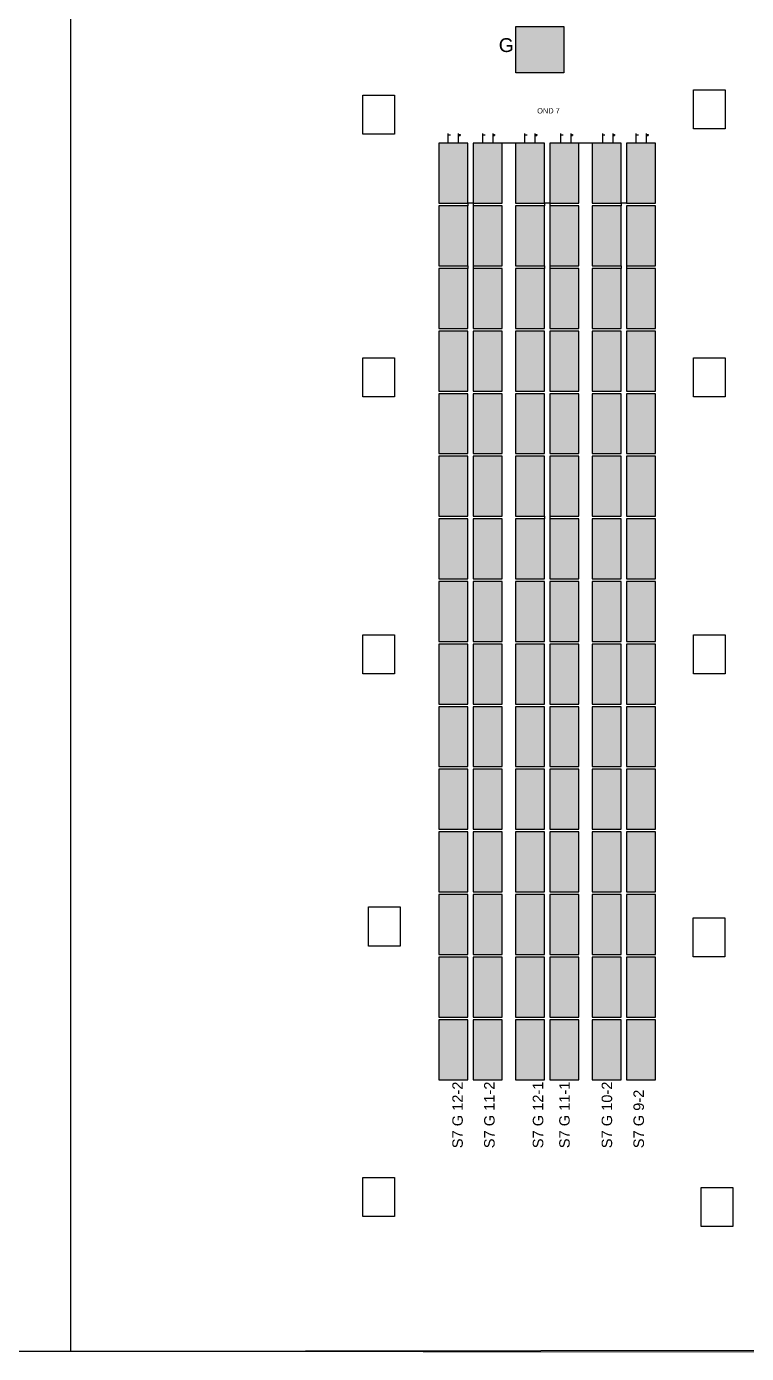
# Model space of a CAD drawing. Header units: inches. Extents: x 38 to 634, y 49 to 167.
# Drawn here: x 257.8 to 285, y 49.8 to 100 of the extents above; entities that cross this region are included whole.
import ezdxf

# ---------------------------------------------------------------- set-up
doc = ezdxf.new("R2010")
doc.units = ezdxf.units.IN
doc.header["$MEASUREMENT"] = 0
doc.styles.get("Standard").update_dxf_attribs({"font": 'arial.ttf'})

msp = doc.modelspace()

# ---------------------------------------------------------------- hatches: boundary and pattern name
h = msp.add_hatch(color=1)
h.dxf.hatch_style = 1
h.paths.add_polyline_path([(276.277, 99.995), (276.277, 98.248), (278.089, 98.248), (278.089, 99.995)])
h = msp.add_hatch()
h.set_pattern_fill('BRICK', color=2)
h.paths.add_polyline_path([(274.462, 95.576), (273.362, 95.576), (273.362, 93.306), (274.462, 93.306)])
h.paths.add_polyline_path([(274.462, 93.206), (273.362, 93.206), (273.362, 90.936), (274.462, 90.936)])
h.paths.add_polyline_path([(274.462, 90.836), (273.362, 90.836), (273.362, 88.566), (274.462, 88.566)])
h.paths.add_polyline_path([(274.462, 88.466), (273.362, 88.466), (273.362, 86.196), (274.462, 86.196)])
h.paths.add_polyline_path([(274.462, 86.096), (273.362, 86.096), (273.362, 83.826), (274.462, 83.826)])
h.paths.add_polyline_path([(274.462, 83.726), (273.362, 83.726), (273.362, 81.456), (274.462, 81.456)])
h.paths.add_polyline_path([(274.462, 81.356), (273.362, 81.356), (273.362, 79.086), (274.462, 79.086)])
h.paths.add_polyline_path([(274.462, 78.986), (273.362, 78.986), (273.362, 76.716), (274.462, 76.716)])
h.paths.add_polyline_path([(274.462, 76.616), (273.362, 76.616), (273.362, 74.346), (274.462, 74.346)])
h.paths.add_polyline_path([(274.462, 74.246), (273.362, 74.246), (273.362, 71.976), (274.462, 71.976)])
h.paths.add_polyline_path([(274.462, 71.876), (273.362, 71.876), (273.362, 69.606), (274.462, 69.606)])
h.paths.add_polyline_path([(274.462, 69.506), (273.362, 69.506), (273.362, 67.236), (274.462, 67.236)])
h.paths.add_polyline_path([(274.462, 67.136), (273.362, 67.136), (273.362, 64.866), (274.462, 64.866)])
h.paths.add_polyline_path([(274.462, 64.766), (273.362, 64.766), (273.362, 62.496), (274.462, 62.496)])
h.paths.add_polyline_path([(274.462, 62.396), (273.362, 62.396), (273.362, 60.126), (274.462, 60.126)])
h = msp.add_hatch()
h.set_pattern_fill('BRICK', color=1)
h.paths.add_polyline_path([(275.762, 95.576), (274.662, 95.576), (274.662, 93.306), (275.762, 93.306)])
h.paths.add_polyline_path([(275.762, 93.206), (274.662, 93.206), (274.662, 90.936), (275.762, 90.936)])
h.paths.add_polyline_path([(275.762, 90.836), (274.662, 90.836), (274.662, 88.566), (275.762, 88.566)])
h.paths.add_polyline_path([(275.762, 88.466), (274.662, 88.466), (274.662, 86.196), (275.762, 86.196)])
h.paths.add_polyline_path([(275.762, 86.096), (274.662, 86.096), (274.662, 83.826), (275.762, 83.826)])
h.paths.add_polyline_path([(275.762, 83.726), (274.662, 83.726), (274.662, 81.456), (275.762, 81.456)])
h.paths.add_polyline_path([(275.762, 81.356), (274.662, 81.356), (274.662, 79.086), (275.762, 79.086)])
h.paths.add_polyline_path([(275.762, 78.986), (274.662, 78.986), (274.662, 76.716), (275.762, 76.716)])
h.paths.add_polyline_path([(275.762, 76.616), (274.662, 76.616), (274.662, 74.346), (275.762, 74.346)])
h.paths.add_polyline_path([(275.762, 74.246), (274.662, 74.246), (274.662, 71.976), (275.762, 71.976)])
h.paths.add_polyline_path([(275.762, 71.876), (274.662, 71.876), (274.662, 69.606), (275.762, 69.606)])
h.paths.add_polyline_path([(275.762, 69.506), (274.662, 69.506), (274.662, 67.236), (275.762, 67.236)])
h.paths.add_polyline_path([(275.762, 67.136), (274.662, 67.136), (274.662, 64.866), (275.762, 64.866)])
h.paths.add_polyline_path([(275.762, 64.766), (274.662, 64.766), (274.662, 62.496), (275.762, 62.496)])
h.paths.add_polyline_path([(275.762, 62.396), (274.662, 62.396), (274.662, 60.126), (275.762, 60.126)])
at = {"true_color": 0x603857}
h = msp.add_hatch(dxfattribs=at)
h.set_pattern_fill('BRICK', color=219)
h.paths.add_polyline_path([(277.362, 95.576), (276.262, 95.576), (276.262, 93.306), (277.362, 93.306)])
h.paths.add_polyline_path([(277.362, 93.206), (276.262, 93.206), (276.262, 90.936), (277.362, 90.936)])
h.paths.add_polyline_path([(277.362, 90.836), (276.262, 90.836), (276.262, 88.566), (277.362, 88.566)])
h.paths.add_polyline_path([(277.362, 88.466), (276.262, 88.466), (276.262, 86.196), (277.362, 86.196)])
h.paths.add_polyline_path([(277.362, 86.096), (276.262, 86.096), (276.262, 83.826), (277.362, 83.826)])
h.paths.add_polyline_path([(277.362, 83.726), (276.262, 83.726), (276.262, 81.456), (277.362, 81.456)])
h.paths.add_polyline_path([(277.362, 81.356), (276.262, 81.356), (276.262, 79.086), (277.362, 79.086)])
h.paths.add_polyline_path([(277.362, 78.986), (276.262, 78.986), (276.262, 76.716), (277.362, 76.716)])
h.paths.add_polyline_path([(277.362, 76.616), (276.262, 76.616), (276.262, 74.346), (277.362, 74.346)])
h.paths.add_polyline_path([(277.362, 74.246), (276.262, 74.246), (276.262, 71.976), (277.362, 71.976)])
h.paths.add_polyline_path([(277.362, 71.876), (276.262, 71.876), (276.262, 69.606), (277.362, 69.606)])
h.paths.add_polyline_path([(277.362, 69.506), (276.262, 69.506), (276.262, 67.236), (277.362, 67.236)])
h.paths.add_polyline_path([(277.362, 67.136), (276.262, 67.136), (276.262, 64.866), (277.362, 64.866)])
h.paths.add_polyline_path([(277.362, 64.766), (276.262, 64.766), (276.262, 62.496), (277.362, 62.496)])
h.paths.add_polyline_path([(277.362, 62.396), (276.262, 62.396), (276.262, 60.126), (277.362, 60.126)])
at = {"true_color": 0x493140}
h = msp.add_hatch(dxfattribs=at)
h.set_pattern_fill('BRICK', color=229)
h.paths.add_polyline_path([(278.662, 95.576), (277.562, 95.576), (277.562, 93.306), (278.662, 93.306)])
h.paths.add_polyline_path([(278.662, 93.206), (277.562, 93.206), (277.562, 90.936), (278.662, 90.936)])
h.paths.add_polyline_path([(278.662, 90.836), (277.562, 90.836), (277.562, 88.566), (278.662, 88.566)])
h.paths.add_polyline_path([(278.662, 88.466), (277.562, 88.466), (277.562, 86.196), (278.662, 86.196)])
h.paths.add_polyline_path([(278.662, 86.096), (277.562, 86.096), (277.562, 83.826), (278.662, 83.826)])
h.paths.add_polyline_path([(278.662, 83.726), (277.562, 83.726), (277.562, 81.456), (278.662, 81.456)])
h.paths.add_polyline_path([(278.662, 81.356), (277.562, 81.356), (277.562, 79.086), (278.662, 79.086)])
h.paths.add_polyline_path([(278.662, 78.986), (277.562, 78.986), (277.562, 76.716), (278.662, 76.716)])
h.paths.add_polyline_path([(278.662, 76.616), (277.562, 76.616), (277.562, 74.346), (278.662, 74.346)])
h.paths.add_polyline_path([(278.662, 74.246), (277.562, 74.246), (277.562, 71.976), (278.662, 71.976)])
h.paths.add_polyline_path([(278.662, 71.876), (277.562, 71.876), (277.562, 69.606), (278.662, 69.606)])
h.paths.add_polyline_path([(278.662, 69.506), (277.562, 69.506), (277.562, 67.236), (278.662, 67.236)])
h.paths.add_polyline_path([(278.662, 67.136), (277.562, 67.136), (277.562, 64.866), (278.662, 64.866)])
h.paths.add_polyline_path([(278.662, 64.766), (277.562, 64.766), (277.562, 62.496), (278.662, 62.496)])
h.paths.add_polyline_path([(278.662, 62.396), (277.562, 62.396), (277.562, 60.126), (278.662, 60.126)])
h = msp.add_hatch()
h.set_pattern_fill('BRICK', color=3)
h.paths.add_polyline_path([(280.262, 95.576), (279.162, 95.576), (279.162, 93.306), (280.262, 93.306)])
h.paths.add_polyline_path([(280.262, 93.206), (279.162, 93.206), (279.162, 90.936), (280.262, 90.936)])
h.paths.add_polyline_path([(280.262, 90.836), (279.162, 90.836), (279.162, 88.566), (280.262, 88.566)])
h.paths.add_polyline_path([(280.262, 88.466), (279.162, 88.466), (279.162, 86.196), (280.262, 86.196)])
h.paths.add_polyline_path([(280.262, 86.096), (279.162, 86.096), (279.162, 83.826), (280.262, 83.826)])
h.paths.add_polyline_path([(280.262, 83.726), (279.162, 83.726), (279.162, 81.456), (280.262, 81.456)])
h.paths.add_polyline_path([(280.262, 81.356), (279.162, 81.356), (279.162, 79.086), (280.262, 79.086)])
h.paths.add_polyline_path([(280.262, 78.986), (279.162, 78.986), (279.162, 76.716), (280.262, 76.716)])
h.paths.add_polyline_path([(280.262, 76.616), (279.162, 76.616), (279.162, 74.346), (280.262, 74.346)])
h.paths.add_polyline_path([(280.262, 74.246), (279.162, 74.246), (279.162, 71.976), (280.262, 71.976)])
h.paths.add_polyline_path([(280.262, 71.876), (279.162, 71.876), (279.162, 69.606), (280.262, 69.606)])
h.paths.add_polyline_path([(280.262, 69.506), (279.162, 69.506), (279.162, 67.236), (280.262, 67.236)])
h.paths.add_polyline_path([(280.262, 67.136), (279.162, 67.136), (279.162, 64.866), (280.262, 64.866)])
h.paths.add_polyline_path([(280.262, 64.766), (279.162, 64.766), (279.162, 62.496), (280.262, 62.496)])
h.paths.add_polyline_path([(280.262, 62.396), (279.162, 62.396), (279.162, 60.126), (280.262, 60.126)])
at = {"true_color": 0x136734}
h = msp.add_hatch(dxfattribs=at)
h.set_pattern_fill('BRICK', color=116)
h.paths.add_polyline_path([(281.562, 95.576), (280.462, 95.576), (280.462, 93.306), (281.562, 93.306)])
h.paths.add_polyline_path([(281.562, 93.206), (280.462, 93.206), (280.462, 90.936), (281.562, 90.936)])
h.paths.add_polyline_path([(281.562, 90.836), (280.462, 90.836), (280.462, 88.566), (281.562, 88.566)])
h.paths.add_polyline_path([(281.562, 88.466), (280.462, 88.466), (280.462, 86.196), (281.562, 86.196)])
h.paths.add_polyline_path([(281.562, 86.096), (280.462, 86.096), (280.462, 83.826), (281.562, 83.826)])
h.paths.add_polyline_path([(281.562, 83.726), (280.462, 83.726), (280.462, 81.456), (281.562, 81.456)])
h.paths.add_polyline_path([(281.562, 81.356), (280.462, 81.356), (280.462, 79.086), (281.562, 79.086)])
h.paths.add_polyline_path([(281.562, 78.986), (280.462, 78.986), (280.462, 76.716), (281.562, 76.716)])
h.paths.add_polyline_path([(281.562, 76.616), (280.462, 76.616), (280.462, 74.346), (281.562, 74.346)])
h.paths.add_polyline_path([(281.562, 74.246), (280.462, 74.246), (280.462, 71.976), (281.562, 71.976)])
h.paths.add_polyline_path([(281.562, 71.876), (280.462, 71.876), (280.462, 69.606), (281.562, 69.606)])
h.paths.add_polyline_path([(281.562, 69.506), (280.462, 69.506), (280.462, 67.236), (281.562, 67.236)])
h.paths.add_polyline_path([(281.562, 67.136), (280.462, 67.136), (280.462, 64.866), (281.562, 64.866)])
h.paths.add_polyline_path([(281.562, 64.766), (280.462, 64.766), (280.462, 62.496), (281.562, 62.496)])
h.paths.add_polyline_path([(281.562, 62.396), (280.462, 62.396), (280.462, 60.126), (281.562, 60.126)])

# ---------------------------------------------------------------- linework, layer by layer
for p, q in [((259.425, 154.62), (259.425, 49.836)), ((282.992, 97.604), (284.192, 97.604)), ((282.992, 96.123), (282.992, 97.604)), ((284.192, 97.604), (284.192, 97.323)), ((270.482, 97.402), (271.682, 97.402)), ((270.482, 95.922), (270.482, 97.402)), ((271.682, 97.402), (271.682, 97.122)), ((271.682, 97.122), (271.682, 97.122)), ((271.682, 97.122), (271.682, 95.922)), ((284.192, 97.323), (284.192, 97.323)), ((284.192, 97.323), (284.192, 96.123)), ((284.192, 96.123), (282.992, 96.123)), ((271.682, 95.922), (270.482, 95.922)), ((273.803, 95.886), (273.724, 95.886)), ((274.189, 95.886), (274.109, 95.886)), ((274.149, 95.846), (274.149, 95.925)), ((275.108, 95.886), (275.028, 95.886)), ((275.493, 95.886), (275.414, 95.886)), ((275.454, 95.846), (275.454, 95.925)), ((276.262, 95.576), (275.762, 95.576)), ((276.704, 95.886), (276.624, 95.886)), ((277.089, 95.886), (277.01, 95.886)), ((277.049, 95.846), (277.049, 95.925)), ((278.061, 95.886), (277.981, 95.886)), ((278.446, 95.886), (278.367, 95.886)), ((278.407, 95.846), (278.407, 95.925)), ((279.162, 95.576), (278.662, 95.576)), ((279.644, 95.886), (279.564, 95.886)), ((280.03, 95.886), (279.95, 95.886)), ((279.99, 95.846), (279.99, 95.925)), ((280.916, 95.886), (280.837, 95.886)), ((281.302, 95.886), (281.222, 95.886)), ((281.262, 95.846), (281.262, 95.925)), ((274.662, 93.306), (274.462, 93.306)), ((274.462, 93.306), (274.462, 93.206)), ((274.662, 93.306), (274.662, 93.206)), ((277.562, 93.306), (277.362, 93.306)), ((277.362, 93.306), (277.362, 93.206)), ((277.562, 93.306), (277.562, 93.206)), ((280.462, 93.306), (280.262, 93.306)), ((280.262, 93.306), (280.262, 93.206)), ((274.462, 90.936), (274.462, 90.836)), ((274.662, 90.936), (274.662, 90.836)), ((277.362, 90.936), (277.362, 90.836)), ((277.562, 90.936), (277.562, 90.836)), ((280.262, 90.936), (280.262, 90.836)), ((280.462, 90.936), (280.462, 90.836)), ((270.482, 87.455), (271.682, 87.455)), ((270.482, 85.974), (270.482, 87.455)), ((271.682, 87.455), (271.682, 87.174)), ((282.992, 87.455), (284.192, 87.455)), ((282.992, 85.974), (282.992, 87.455)), ((284.192, 87.455), (284.192, 87.174)), ((271.682, 87.174), (271.682, 87.174)), ((271.682, 87.174), (271.682, 85.974)), ((284.192, 87.174), (284.192, 87.174)), ((284.192, 87.174), (284.192, 85.974)), ((271.682, 85.974), (270.482, 85.974)), ((284.192, 85.974), (282.992, 85.974)), ((277.362, 81.456), (277.362, 81.356)), ((277.562, 81.456), (277.562, 81.356)), ((270.482, 76.972), (271.682, 76.972)), ((270.482, 75.492), (270.482, 76.972)), ((271.682, 76.972), (271.682, 76.692)), ((282.989, 76.972), (284.189, 76.972)), ((282.989, 75.492), (282.989, 76.972)), ((284.189, 76.972), (284.189, 76.692)), ((271.682, 76.692), (271.682, 76.692)), ((271.682, 76.692), (271.682, 75.492)), ((284.189, 76.692), (284.189, 76.692)), ((284.189, 76.692), (284.189, 75.492)), ((271.682, 75.492), (270.482, 75.492)), ((284.189, 75.492), (282.989, 75.492)), ((270.694, 66.666), (271.894, 66.666)), ((270.694, 65.186), (270.694, 66.666)), ((271.894, 66.666), (271.894, 66.386)), ((271.894, 66.386), (271.894, 66.386)), ((271.894, 66.386), (271.894, 65.186)), ((282.979, 66.255), (284.179, 66.255)), ((282.979, 64.774), (282.979, 66.255)), ((284.179, 66.255), (284.179, 65.974)), ((284.179, 65.974), (284.179, 65.974)), ((284.179, 65.974), (284.179, 64.774)), ((271.894, 65.186), (270.694, 65.186)), ((284.179, 64.774), (282.979, 64.774)), ((270.482, 56.422), (271.682, 56.422)), ((270.482, 54.942), (270.482, 56.422)), ((271.682, 56.422), (271.682, 56.142)), ((271.682, 56.142), (271.682, 56.142)), ((271.682, 56.142), (271.682, 54.942)), ((283.28, 56.05), (284.48, 56.05)), ((283.28, 54.57), (283.28, 56.05)), ((284.48, 56.05), (284.48, 55.77)), ((284.48, 55.77), (284.48, 55.77)), ((284.48, 55.77), (284.48, 54.57)), ((271.682, 54.942), (270.482, 54.942)), ((284.48, 54.57), (283.28, 54.57)), ((259.425, 49.836), (112.009, 49.836)), ((297.536, 49.896), (259.425, 49.836)), ((347.1, 49.761), (259.425, 49.836))]:
    msp.add_line(p, q)
at = {"color": 1}
for p, q in [((273.706, 95.942), (273.706, 95.576)), ((275.011, 95.942), (275.011, 95.576)), ((276.607, 95.942), (276.607, 95.576)), ((277.964, 95.942), (277.964, 95.576)), ((279.547, 95.942), (279.547, 95.576)), ((280.819, 95.942), (280.819, 95.576))]:
    msp.add_line(p, q, dxfattribs=at)
at = {"color": 5}
for p, q in [((274.097, 95.942), (274.097, 95.576)), ((275.402, 95.942), (275.402, 95.576)), ((276.998, 95.942), (276.998, 95.576)), ((278.355, 95.942), (278.355, 95.576)), ((279.938, 95.942), (279.938, 95.576)), ((281.21, 95.942), (281.21, 95.576))]:
    msp.add_line(p, q, dxfattribs=at)
for points in [[(278.089, 98.248), (276.277, 98.248), (276.277, 99.995), (278.089, 99.995)], [(273.362, 93.306), (274.462, 93.306), (274.462, 95.576), (273.362, 95.576)], [(274.662, 93.306), (275.762, 93.306), (275.762, 95.576), (274.662, 95.576)], [(276.262, 93.306), (277.362, 93.306), (277.362, 95.576), (276.262, 95.576)], [(277.562, 93.306), (278.662, 93.306), (278.662, 95.576), (277.562, 95.576)], [(279.162, 93.306), (280.262, 93.306), (280.262, 95.576), (279.162, 95.576)], [(280.462, 93.306), (281.562, 93.306), (281.562, 95.576), (280.462, 95.576)], [(273.362, 90.936), (274.462, 90.936), (274.462, 93.206), (273.362, 93.206)], [(274.662, 90.936), (275.762, 90.936), (275.762, 93.206), (274.662, 93.206)], [(276.262, 90.936), (277.362, 90.936), (277.362, 93.206), (276.262, 93.206)], [(277.562, 90.936), (278.662, 90.936), (278.662, 93.206), (277.562, 93.206)], [(279.162, 90.936), (280.262, 90.936), (280.262, 93.206), (279.162, 93.206)], [(280.462, 90.936), (281.562, 90.936), (281.562, 93.206), (280.462, 93.206)], [(273.362, 88.566), (274.462, 88.566), (274.462, 90.836), (273.362, 90.836)], [(274.662, 88.566), (275.762, 88.566), (275.762, 90.836), (274.662, 90.836)], [(276.262, 88.566), (277.362, 88.566), (277.362, 90.836), (276.262, 90.836)], [(277.562, 88.566), (278.662, 88.566), (278.662, 90.836), (277.562, 90.836)], [(279.162, 88.566), (280.262, 88.566), (280.262, 90.836), (279.162, 90.836)], [(280.462, 88.566), (281.562, 88.566), (281.562, 90.836), (280.462, 90.836)], [(273.362, 86.196), (274.462, 86.196), (274.462, 88.466), (273.362, 88.466)], [(274.662, 86.196), (275.762, 86.196), (275.762, 88.466), (274.662, 88.466)], [(276.262, 86.196), (277.362, 86.196), (277.362, 88.466), (276.262, 88.466)], [(277.562, 86.196), (278.662, 86.196), (278.662, 88.466), (277.562, 88.466)], [(279.162, 86.196), (280.262, 86.196), (280.262, 88.466), (279.162, 88.466)], [(280.462, 86.196), (281.562, 86.196), (281.562, 88.466), (280.462, 88.466)], [(273.362, 83.826), (274.462, 83.826), (274.462, 86.096), (273.362, 86.096)], [(274.662, 83.826), (275.762, 83.826), (275.762, 86.096), (274.662, 86.096)], [(276.262, 83.826), (277.362, 83.826), (277.362, 86.096), (276.262, 86.096)], [(277.562, 83.826), (278.662, 83.826), (278.662, 86.096), (277.562, 86.096)], [(279.162, 83.826), (280.262, 83.826), (280.262, 86.096), (279.162, 86.096)], [(280.462, 83.826), (281.562, 83.826), (281.562, 86.096), (280.462, 86.096)], [(273.362, 81.456), (274.462, 81.456), (274.462, 83.726), (273.362, 83.726)], [(274.662, 81.456), (275.762, 81.456), (275.762, 83.726), (274.662, 83.726)], [(276.262, 81.456), (277.362, 81.456), (277.362, 83.726), (276.262, 83.726)], [(277.562, 81.456), (278.662, 81.456), (278.662, 83.726), (277.562, 83.726)], [(279.162, 81.456), (280.262, 81.456), (280.262, 83.726), (279.162, 83.726)], [(280.462, 81.456), (281.562, 81.456), (281.562, 83.726), (280.462, 83.726)], [(273.362, 79.086), (274.462, 79.086), (274.462, 81.356), (273.362, 81.356)], [(274.662, 79.086), (275.762, 79.086), (275.762, 81.356), (274.662, 81.356)], [(276.262, 79.086), (277.362, 79.086), (277.362, 81.356), (276.262, 81.356)], [(277.562, 79.086), (278.662, 79.086), (278.662, 81.356), (277.562, 81.356)], [(279.162, 79.086), (280.262, 79.086), (280.262, 81.356), (279.162, 81.356)], [(280.462, 79.086), (281.562, 79.086), (281.562, 81.356), (280.462, 81.356)], [(273.362, 76.716), (274.462, 76.716), (274.462, 78.986), (273.362, 78.986)], [(274.662, 76.716), (275.762, 76.716), (275.762, 78.986), (274.662, 78.986)], [(276.262, 76.716), (277.362, 76.716), (277.362, 78.986), (276.262, 78.986)], [(277.562, 76.716), (278.662, 76.716), (278.662, 78.986), (277.562, 78.986)], [(279.162, 76.716), (280.262, 76.716), (280.262, 78.986), (279.162, 78.986)], [(280.462, 76.716), (281.562, 76.716), (281.562, 78.986), (280.462, 78.986)], [(273.362, 74.346), (274.462, 74.346), (274.462, 76.616), (273.362, 76.616)], [(274.662, 74.346), (275.762, 74.346), (275.762, 76.616), (274.662, 76.616)], [(276.262, 74.346), (277.362, 74.346), (277.362, 76.616), (276.262, 76.616)], [(277.562, 74.346), (278.662, 74.346), (278.662, 76.616), (277.562, 76.616)], [(279.162, 74.346), (280.262, 74.346), (280.262, 76.616), (279.162, 76.616)], [(280.462, 74.346), (281.562, 74.346), (281.562, 76.616), (280.462, 76.616)], [(273.362, 71.976), (274.462, 71.976), (274.462, 74.246), (273.362, 74.246)], [(274.662, 71.976), (275.762, 71.976), (275.762, 74.246), (274.662, 74.246)], [(276.262, 71.976), (277.362, 71.976), (277.362, 74.246), (276.262, 74.246)], [(277.562, 71.976), (278.662, 71.976), (278.662, 74.246), (277.562, 74.246)], [(279.162, 71.976), (280.262, 71.976), (280.262, 74.246), (279.162, 74.246)], [(280.462, 71.976), (281.562, 71.976), (281.562, 74.246), (280.462, 74.246)], [(273.362, 69.606), (274.462, 69.606), (274.462, 71.876), (273.362, 71.876)], [(274.662, 69.606), (275.762, 69.606), (275.762, 71.876), (274.662, 71.876)], [(276.262, 69.606), (277.362, 69.606), (277.362, 71.876), (276.262, 71.876)], [(277.562, 69.606), (278.662, 69.606), (278.662, 71.876), (277.562, 71.876)], [(279.162, 69.606), (280.262, 69.606), (280.262, 71.876), (279.162, 71.876)], [(280.462, 69.606), (281.562, 69.606), (281.562, 71.876), (280.462, 71.876)], [(273.362, 67.236), (274.462, 67.236), (274.462, 69.506), (273.362, 69.506)], [(274.662, 67.236), (275.762, 67.236), (275.762, 69.506), (274.662, 69.506)], [(276.262, 67.236), (277.362, 67.236), (277.362, 69.506), (276.262, 69.506)], [(277.562, 67.236), (278.662, 67.236), (278.662, 69.506), (277.562, 69.506)], [(279.162, 67.236), (280.262, 67.236), (280.262, 69.506), (279.162, 69.506)], [(280.462, 67.236), (281.562, 67.236), (281.562, 69.506), (280.462, 69.506)], [(273.362, 64.866), (274.462, 64.866), (274.462, 67.136), (273.362, 67.136)], [(274.662, 64.866), (275.762, 64.866), (275.762, 67.136), (274.662, 67.136)], [(276.262, 64.866), (277.362, 64.866), (277.362, 67.136), (276.262, 67.136)], [(277.562, 64.866), (278.662, 64.866), (278.662, 67.136), (277.562, 67.136)], [(279.162, 64.866), (280.262, 64.866), (280.262, 67.136), (279.162, 67.136)], [(280.462, 64.866), (281.562, 64.866), (281.562, 67.136), (280.462, 67.136)], [(273.362, 62.496), (274.462, 62.496), (274.462, 64.766), (273.362, 64.766)], [(274.662, 62.496), (275.762, 62.496), (275.762, 64.766), (274.662, 64.766)], [(276.262, 62.496), (277.362, 62.496), (277.362, 64.766), (276.262, 64.766)], [(277.562, 62.496), (278.662, 62.496), (278.662, 64.766), (277.562, 64.766)], [(279.162, 62.496), (280.262, 62.496), (280.262, 64.766), (279.162, 64.766)], [(280.462, 62.496), (281.562, 62.496), (281.562, 64.766), (280.462, 64.766)], [(273.362, 60.126), (274.462, 60.126), (274.462, 62.396), (273.362, 62.396)], [(274.662, 60.126), (275.762, 60.126), (275.762, 62.396), (274.662, 62.396)], [(276.262, 60.126), (277.362, 60.126), (277.362, 62.396), (276.262, 62.396)], [(277.562, 60.126), (278.662, 60.126), (278.662, 62.396), (277.562, 62.396)], [(279.162, 60.126), (280.262, 60.126), (280.262, 62.396), (279.162, 62.396)], [(280.462, 60.126), (281.562, 60.126), (281.562, 62.396), (280.462, 62.396)]]:
    msp.add_lwpolyline(points, close=True)

# ---------------------------------------------------------------- texts
at = {"color": 5, "attachment_point": 1}
for s, width, gutter_width, heights, insert, char_height in [('{\\C256;G}', 5.94777, 2.616, [0.541], (275.626, 99.554), 0.5232), ('{\\C256;OND 7}', 2.27344, 1, [0], (277.081, 96.905), 0.2)]:
    msp.add_mtext_dynamic_manual_height_columns(s, width=width, gutter_width=gutter_width, heights=heights, dxfattribs=dict(at, insert=insert, char_height=char_height))
at = {"color": 5, "char_height": 0.39618, "attachment_point": 1, "rotation": 90}
for s, insert in [('{\\C256;S7 G 12-2}', (273.87, 57.531)), ('{\\C256;S7 G 11-2}', (275.074, 57.531)), ('{\\C256;S7 G 12-1}', (276.915, 57.531)), ('{\\C256;S7 G 11-1}', (277.915, 57.531)), ('{\\C256;S7 G 10-2}', (279.52, 57.531)), ('{\\C256;S7 G 9-2}', (280.724, 57.531))]:
    msp.add_mtext_dynamic_manual_height_columns(s, width=4.5035, gutter_width=1.981, heights=[0], dxfattribs=dict(at, insert=insert))

doc.saveas('drawing.dxf')
